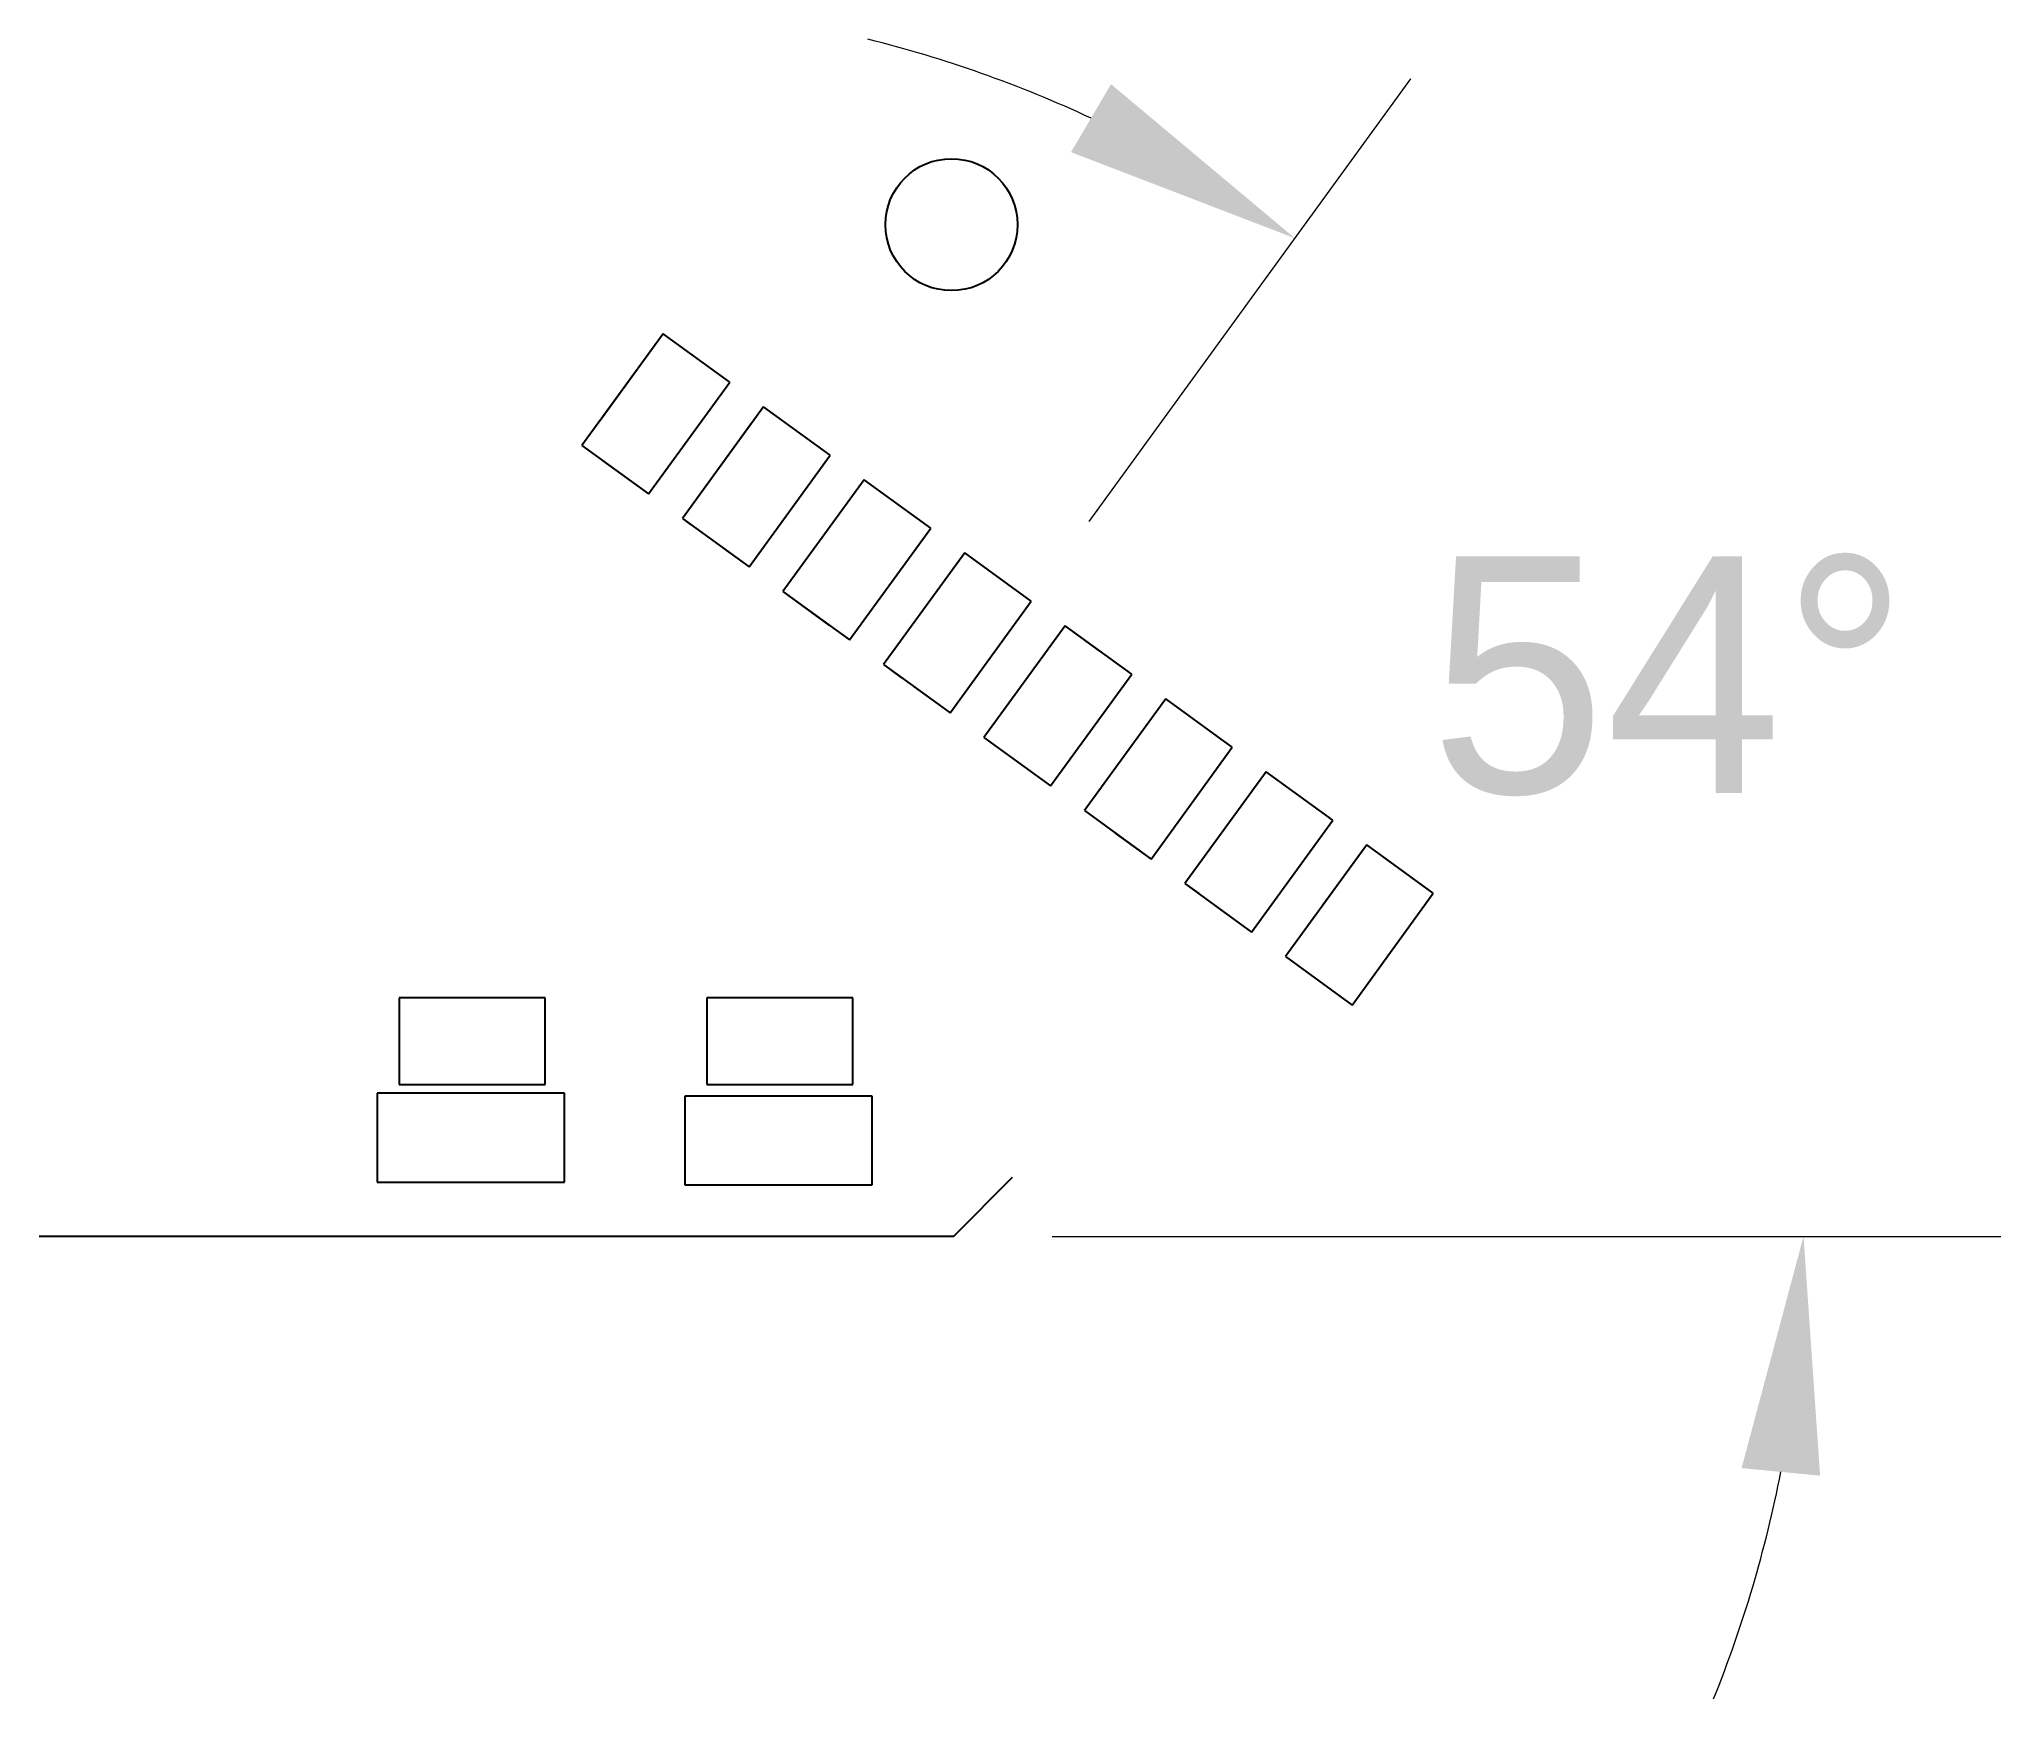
# Model space of a CAD drawing. Extents: x 2.361 to 3.356, y 0.862 to 1.703.
import ezdxf

# ---------------------------------------------------------------- set-up
doc = ezdxf.new("R2010")
doc.units = 0
doc.header["$MEASUREMENT"] = 0
doc.layers.get('0').update_dxf_attribs({"linetype": 'CONTINUOUS'})
doc.layers.get('Defpoints').update_dxf_attribs({"linetype": 'CONTINUOUS'})
doc.layers.add('AM_5', color=3, linetype='CONTINUOUS', lineweight=15)
doc.layers.add('BLACK', color=7, linetype='CONTINUOUS')
doc.dimstyles.new('AM_ANSI$2', dxfattribs={"dimtxt": 0.12, "dimasz": 0.12, "dimexe": 0.1, "dimexo": 0.05, "dimgap": 0.06, "dimtad": 0, "dimtih": 1, "dimtoh": 1, "dimdec": 4, "dimzin": 7, "dimdsep": 46, "dimtxsty": 'Standard', "dimcen": 0, "dimclrd": 256, "dimclre": 256, "dimclrt": 2, "dimadec": 0, "dimazin": 2, "dimtp": 0.1, "dimtm": 0.1, "dimtfac": 0.71, "dimtdec": 4, "dimtofl": 0, "dimtmove": 0, "dimatfit": 3, "dimfxl": 1, "dimtolj": 1, "dimtzin": 7, "dimlwd": -1, "dimlwe": -1, "dimarcsym": 1})

# ---------------------------------------------------------------- blocks, each defined once
blk = doc.blocks.new('*D4')
at = {"layer": 'AM_5', "linetype": 'ByBlock', "transparency": 16777216}
for p, q in [((2.89377, 1.45871), (3.05686, 1.68318)), ((2.87491, 1.09617), (3.35595, 1.09617))]:
    blk.add_line(p, q, dxfattribs=at)
for start, end in [(65.00752, 76.01504), (337.98495, 348.99247)]:
    blk.add_arc((2.63038, 1.09617), 0.62558, start, end, dxfattribs=at)
at = {"layer": 'AM_5', "transparency": 16777216}
for points in [[(2.90483, 1.68041), (2.88453, 1.64594), (2.99808, 1.60228)], [(3.22454, 0.97864), (3.26435, 0.97481), (3.25595, 1.09617)]]:
    blk.add_solid(points, dxfattribs=at)
at = {"layer": 'Defpoints', "color": 0, "transparency": 16777216}
for p in [(2.86438, 1.41826), (2.82319, 1.36156), (3.22534, 1.28949), (2.36139, 1.09617), (2.82491, 1.09617)]:
    blk.add_point(p, dxfattribs=at)
at = {"layer": 'AM_5', "color": 2, "transparency": 16777216, "insert": (3.18777, 1.38018), "char_height": 0.12, "attachment_point": 5}
blk.add_mtext('\\A1;54°', dxfattribs=at)

msp = doc.modelspace()

# ---------------------------------------------------------------- linework, layer by layer
at = {"linetype": 'Continuous'}
msp.add_line((2.82491, 1.09617), (2.36139, 1.09617), dxfattribs=at)
msp.add_line((2.82491, 1.09617), (2.36139, 1.09617), dxfattribs=at)
at = {"layer": 'BLACK', "linetype": 'Continuous'}
for p, q in [((2.67773, 1.55386), (2.63654, 1.49717)), ((2.67773, 1.55386), (2.64545, 1.50943)), ((2.7115, 1.52933), (2.67773, 1.55386)), ((2.7115, 1.52933), (2.67773, 1.55386)), ((2.67031, 1.47264), (2.7115, 1.52933)), ((2.67031, 1.47264), (2.7115, 1.52933)), ((2.7287, 1.51684), (2.68751, 1.46014)), ((2.76246, 1.49231), (2.7287, 1.51684)), ((2.72228, 1.50801), (2.68751, 1.46014)), ((2.63654, 1.49717), (2.67031, 1.47264)), ((2.72127, 1.43561), (2.76246, 1.49231)), ((2.72127, 1.43561), (2.76246, 1.49231)), ((2.64719, 1.48943), (2.67031, 1.47264)), ((2.77966, 1.47981), (2.73847, 1.42312)), ((2.77966, 1.47981), (2.73847, 1.42312)), ((2.81342, 1.45528), (2.77966, 1.47981)), ((2.81342, 1.45528), (2.77966, 1.47981)), ((2.68751, 1.46014), (2.69161, 1.45716)), ((2.68751, 1.46014), (2.72127, 1.43561)), ((2.77223, 1.39859), (2.81342, 1.45528)), ((2.77223, 1.39859), (2.81342, 1.45528)), ((2.708, 1.44526), (2.72127, 1.43561)), ((2.83062, 1.44279), (2.78943, 1.38609)), ((2.83062, 1.44279), (2.78943, 1.38609)), ((2.86438, 1.41826), (2.83062, 1.44279)), ((2.86438, 1.41826), (2.83062, 1.44279)), ((2.73847, 1.42312), (2.76182, 1.40615)), ((2.73847, 1.42312), (2.77223, 1.39859)), ((2.82319, 1.36156), (2.86438, 1.41826)), ((2.82319, 1.36156), (2.86438, 1.41826)), ((2.88158, 1.40576), (2.84039, 1.34906)), ((2.88158, 1.40576), (2.84039, 1.34906)), ((2.89973, 1.39258), (2.88158, 1.40576)), ((2.91534, 1.38123), (2.88158, 1.40576)), ((2.76827, 1.40146), (2.77223, 1.39859)), ((2.78943, 1.38609), (2.7986, 1.37943)), ((2.78943, 1.38609), (2.82319, 1.36156)), ((2.91534, 1.38123), (2.90618, 1.38789)), ((2.80504, 1.37474), (2.82319, 1.36156)), ((2.87415, 1.32454), (2.91534, 1.38123)), ((2.87415, 1.32454), (2.91534, 1.38123)), ((2.93254, 1.36873), (2.89135, 1.31204)), ((2.93254, 1.36873), (2.89135, 1.31204)), ((2.96631, 1.3442), (2.93254, 1.36873)), ((2.96631, 1.3442), (2.93254, 1.36873)), ((2.84039, 1.34906), (2.87415, 1.32454)), ((2.84039, 1.34906), (2.87415, 1.32454)), ((2.92511, 1.28751), (2.96631, 1.3442)), ((2.92511, 1.28751), (2.96631, 1.3442)), ((2.98351, 1.33171), (2.94231, 1.27501)), ((2.98351, 1.33171), (2.94231, 1.27501)), ((3.01727, 1.30718), (2.98351, 1.33171)), ((3.01727, 1.30718), (2.98351, 1.33171)), ((2.89135, 1.31204), (2.92511, 1.28751)), ((2.97608, 1.25048), (3.01727, 1.30718)), ((2.97608, 1.25048), (3.01727, 1.30718)), ((2.90697, 1.30069), (2.92511, 1.28751)), ((3.03447, 1.29468), (2.99328, 1.23799)), ((3.03447, 1.29468), (3.01223, 1.26407)), ((3.06512, 1.27241), (3.03447, 1.29468)), ((3.06823, 1.27015), (3.03447, 1.29468)), ((2.94231, 1.27501), (2.94929, 1.26995)), ((2.94231, 1.27501), (2.97608, 1.25048)), ((2.95793, 1.26367), (2.97608, 1.25048)), ((3.02704, 1.21346), (3.06823, 1.27015)), ((2.99328, 1.23799), (3.02704, 1.21346)), ((2.61791, 1.21717), (2.54391, 1.21717)), ((2.54391, 1.21717), (2.54391, 1.17317)), ((2.61791, 1.17317), (2.61791, 1.21717)), ((2.77391, 1.21717), (2.69991, 1.21717)), ((2.69991, 1.21717), (2.69991, 1.17317)), ((2.77391, 1.17317), (2.77391, 1.21717)), ((2.6278, 1.16869), (2.5328, 1.16869)), ((2.5328, 1.16869), (2.5328, 1.15013)), ((2.6278, 1.16869), (2.5328, 1.16869)), ((2.5328, 1.16869), (2.5328, 1.12369)), ((2.54391, 1.17317), (2.61791, 1.17317)), ((2.6278, 1.12369), (2.6278, 1.16869)), ((2.6278, 1.12369), (2.6278, 1.16869)), ((2.7838, 1.16725), (2.6888, 1.16725)), ((2.6888, 1.16725), (2.6888, 1.12225)), ((2.7838, 1.16725), (2.6888, 1.16725)), ((2.6888, 1.16725), (2.6888, 1.12225)), ((2.69991, 1.17317), (2.77391, 1.17317)), ((2.7838, 1.12225), (2.7838, 1.16725)), ((2.5328, 1.14226), (2.5328, 1.12369)), ((2.7838, 1.12225), (2.7838, 1.13097)), ((2.82491, 1.09617), (2.85491, 1.12617)), ((2.5328, 1.12369), (2.6278, 1.12369)), ((2.5328, 1.12369), (2.6278, 1.12369)), ((2.6888, 1.12225), (2.7838, 1.12225)), ((2.6888, 1.12225), (2.7838, 1.12225))]:
    msp.add_line(p, q, dxfattribs=at)
at = {"layer": 'BLACK'}
msp.add_circle((2.82391, 1.60917), 0.03346, dxfattribs=at)

# ---------------------------------------------------------------- dimensions: what is measured, and where the dimension line sits
at = {"layer": 'AM_5'}
dim = msp.add_angular_dim_2l(base=(3.22534, 1.28949), line1=((2.82319, 1.36156), (2.86438, 1.41826)), line2=((2.82491, 1.09617), (2.36139, 1.09617)), dimstyle='AM_ANSI$2', override={"dimpost": ''}, dxfattribs=at)
dim.commit()
dim.dimension.update_dxf_attribs({"geometry": '*D4', "text_midpoint": (3.18777, 1.38018)})

doc.saveas('drawing.dxf')
